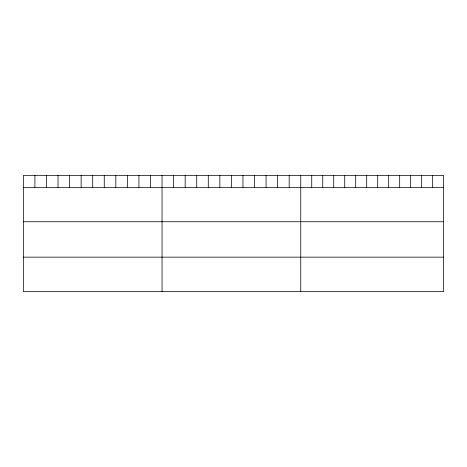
<?xml version="1.0" encoding="UTF-8"?>
<svg xmlns="http://www.w3.org/2000/svg" width="467" height="467" viewBox="0 0 467 467"><rect width="100%" height="100%" fill="white"/><g stroke="black" fill="none" stroke-linecap="round" stroke-linejoin="round"><path stroke-width="0.7" d="M443.65 187.366L443.65 291.531L23.35 291.531L23.35 175.469L443.65 175.469L443.65 187.366L23.35 187.366M23.35 221.737L443.65 221.737M23.35 257.154L443.65 257.154M432.658 175.469L432.658 187.366M421.666 175.469L421.666 187.366M410.674 175.469L410.674 187.366M399.682 175.469L399.682 187.366M388.69 175.469L388.69 187.366M377.698 175.469L377.698 187.366M366.7 175.469L366.7 187.366M355.708 175.469L355.708 187.366M344.716 175.469L344.716 187.366M333.724 175.469L333.724 187.366M322.732 175.469L322.732 187.366M311.74 175.469L311.74 187.366M300.748 175.469L300.748 291.531M289.19 175.469L289.19 187.366M277.632 175.469L277.632 187.366M266.073 175.469L266.073 187.366M254.515 175.469L254.515 187.366M242.957 175.469L242.957 187.366M231.398 175.469L231.398 187.366M219.84 175.469L219.84 187.366M208.282 175.469L208.282 187.366M196.724 175.469L196.724 187.366M185.165 175.469L185.165 187.366M173.607 175.469L173.607 187.366M162.049 175.469L162.049 291.531M150.491 175.469L150.491 187.366M138.933 175.469L138.933 187.366M127.374 175.469L127.374 187.366M115.816 175.469L115.816 187.366M104.258 175.469L104.258 187.366M92.7 175.469L92.7 187.366M81.141 175.469L81.141 187.366M69.583 175.469L69.583 187.366M58.025 175.469L58.025 187.366M46.466 175.469L46.466 187.366M34.908 175.469L34.908 187.366"/></g></svg>
